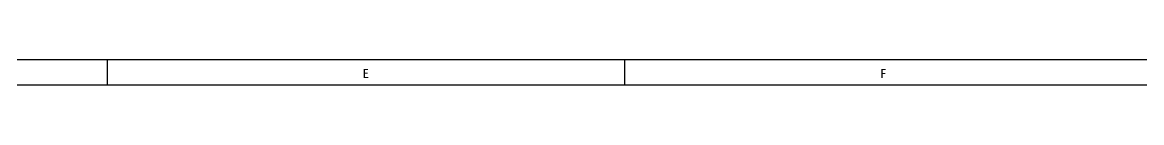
# Model space of a CAD drawing. Extents: x 5 to 836, y 5 to 589.
# Drawn here: x 403.7 to 625.7, y 5 to 10 of the extents above; entities that cross this region are included whole.
import ezdxf
from ezdxf.enums import TextEntityAlignment as Align

# ---------------------------------------------------------------- set-up
doc = ezdxf.new("R2010")
doc.units = 0
for name, color, linetype in [('FRAME', 7, 'CONTINUOUS'), ('TEXT', 7, 'CONTINUOUS'), ('THIN', 7, 'CONTINUOUS')]:
    doc.layers.add(name, color=color, linetype=linetype)

msp = doc.modelspace()

# ---------------------------------------------------------------- linework, layer by layer
at = {"layer": 'FRAME'}
msp.add_line((831, 10), (10, 10), dxfattribs=at)
at = {"layer": 'THIN'}
for p, q in [((420.5, 10), (420.5, 5)), ((523.13, 10), (523.13, 5)), ((836, 5), (5, 5))]:
    msp.add_line(p, q, dxfattribs=at)

# ---------------------------------------------------------------- texts
at = {"layer": 'TEXT'}
for s, p in [('E', (471.81, 6.4)), ('F', (574.44, 6.4))]:
    msp.add_text(s, height=1.8, dxfattribs=at).set_placement(p, align=Align.CENTER)

doc.saveas('drawing.dxf')
